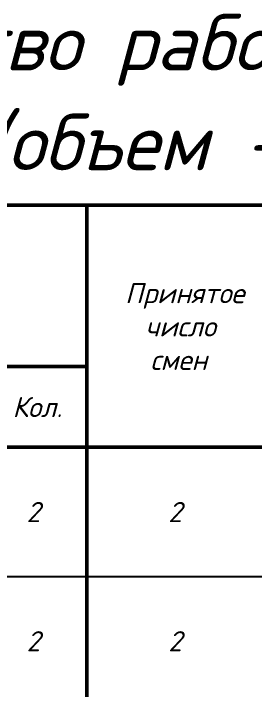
# Model space of a CAD drawing. Header units: millimetres. Extents: x 2279 to 5236, y 896 to 2828.
# Drawn here: x 4546.7 to 4576.6, y 2130.8 to 2214.6 of the extents above; entities that cross this region are included whole.
import ezdxf

# ---------------------------------------------------------------- set-up
doc = ezdxf.new("R2010")
doc.units = ezdxf.units.MM
doc.layers.add('PDF _!!ТОНКАЯ', color=7, linetype='Continuous')
doc.layers.add('PDF _Текст', color=7, linetype='Continuous')
doc.styles.add('PDF ISOCPEUR Italic', font='isocpeui.ttf')

msp = doc.modelspace()

# ---------------------------------------------------------------- linework, layer by layer
at = {"layer": 'PDF _!!ТОНКАЯ', "lineweight": 50}
for points in [[(4637.74, 2049.083), (4340.762, 2049.083), (4340.762, 2190.862), (4637.74, 2190.862), (4637.74, 2160.889), (4340.762, 2160.889)], [(4555.738, 2190.862), (4555.738, 2049.083)], [(4400.751, 2170.88), (4555.738, 2170.88)]]:
    msp.add_lwpolyline(points, dxfattribs=at)
at = {"layer": 'PDF _!!ТОНКАЯ', "lineweight": 25}
msp.add_lwpolyline([(4340.762, 2144.887), (4597.734, 2144.887)], dxfattribs=at)

# ---------------------------------------------------------------- texts
at = {"layer": 'PDF _Текст', "attachment_point": 7, "style": 'PDF ISOCPEUR Italic'}
for s, insert, char_height in [('Календарный график на производство работ по кладке стен', (4382.25, 2205.655), 6.99972), ('из керамзитобетонных блоков (объем - 26,9 м³)', (4405.788, 2193.293), 6.99972), ('Принятое', (4560.479, 2178.047), 2.4999), ('число', (4562.977, 2174.606), 2.4999), ('смен', (4563.612, 2170.457), 2.4999), ('Кол.', (4546.551, 2164.615), 2.4999), ('2', (4548.287, 2151.618), 2.5), ('2', (4565.814, 2151.618), 2.5), ('2', (4548.287, 2135.615), 2.5), ('2', (4565.814, 2135.615), 2.5)]:
    msp.add_mtext(s, dxfattribs=dict(at, insert=insert, char_height=char_height))

doc.saveas('drawing.dxf')
